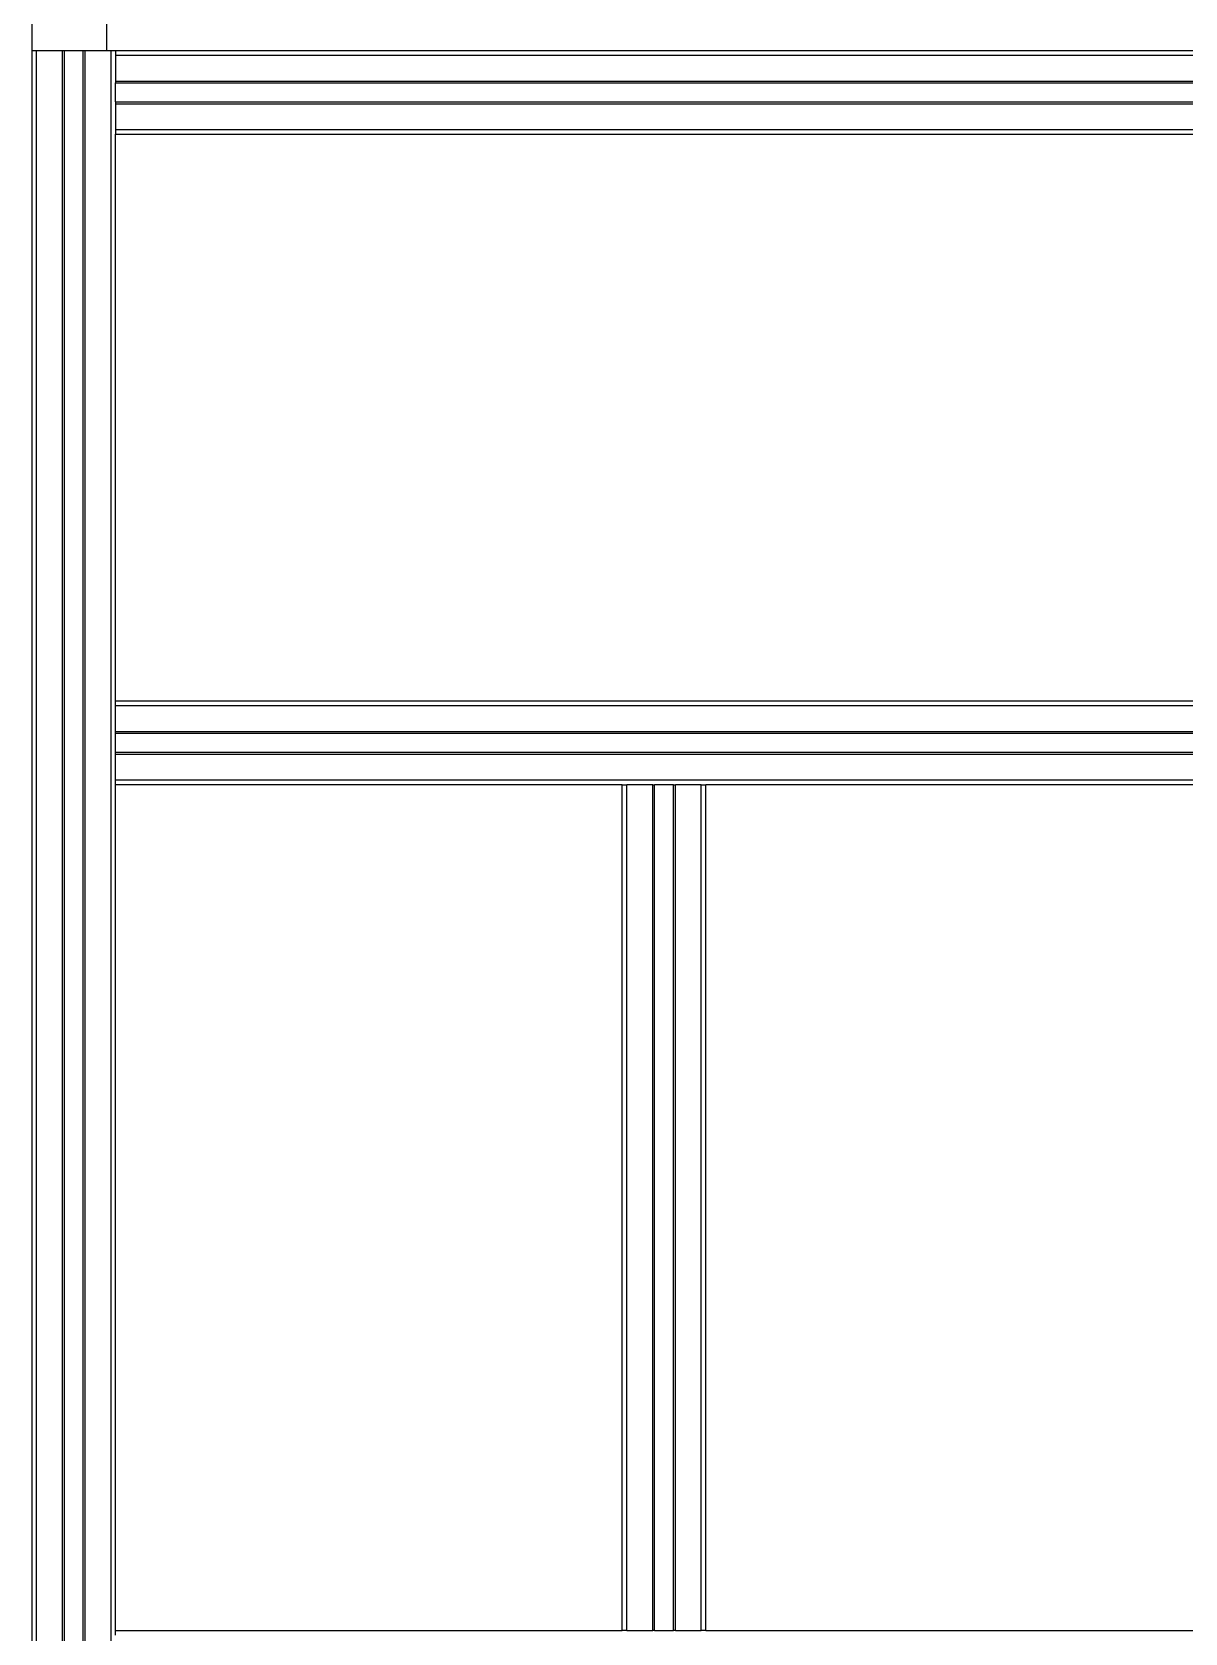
# Model space of a CAD drawing. Header units: millimetres. Extents: x 0 to 597, y 0 to 420.
# Drawn here: x 330.4 to 371.8, y 277.6 to 335.1 of the extents above; entities that cross this region are included whole.
import ezdxf

# ---------------------------------------------------------------- set-up
doc = ezdxf.new("R2010")
doc.units = ezdxf.units.MM

msp = doc.modelspace()

# ---------------------------------------------------------------- linework, layer by layer
at = {"color": 7, "linetype": 'Continuous', "lineweight": 25}
for p, q in [((333.074, 336.055), (333.074, 334.388)), ((330.407, 334.388), (330.407, 335.721)), ((330.407, 334.388), (330.574, 334.388)), ((330.407, 271.555), (330.407, 334.388)), ((330.574, 334.388), (331.501, 334.388)), ((331.501, 271.555), (331.501, 334.388)), ((331.501, 334.388), (331.567, 334.388)), ((331.567, 271.555), (331.567, 334.388)), ((331.567, 334.388), (332.247, 334.388)), ((332.247, 271.555), (332.247, 334.388)), ((332.247, 334.388), (332.314, 334.388)), ((332.314, 334.388), (333.241, 334.388)), ((332.314, 271.555), (332.314, 334.388)), ((333.241, 334.388), (333.407, 334.388)), ((333.407, 334.388), (418.074, 334.388)), ((333.407, 334.388), (333.407, 334.221)), ((333.407, 334.221), (418.074, 334.221)), ((333.407, 334.221), (333.407, 333.295)), ((333.407, 333.295), (418.074, 333.295)), ((333.407, 333.295), (333.407, 333.228)), ((333.407, 332.548), (333.407, 333.228)), ((333.407, 333.228), (418.074, 333.228)), ((333.407, 332.548), (418.074, 332.548)), ((333.407, 332.548), (333.407, 332.481)), ((333.407, 332.481), (418.074, 332.481)), ((333.407, 332.481), (333.407, 331.555)), ((333.407, 331.555), (418.074, 331.555)), ((333.407, 331.555), (333.407, 331.388)), ((333.407, 311.055), (333.407, 331.388)), ((333.407, 331.388), (418.074, 331.388)), ((418.074, 311.055), (333.407, 311.055)), ((333.407, 310.888), (333.407, 311.055)), ((418.074, 310.888), (333.407, 310.888)), ((333.407, 309.961), (333.407, 310.888)), ((418.074, 309.961), (333.407, 309.961)), ((333.407, 309.895), (333.407, 309.961)), ((418.074, 309.895), (333.407, 309.895)), ((333.407, 309.215), (333.407, 309.895)), ((418.074, 309.215), (333.407, 309.215)), ((333.407, 309.148), (333.407, 309.215)), ((418.074, 309.148), (333.407, 309.148)), ((333.407, 308.221), (333.407, 309.148)), ((418.074, 308.221), (333.407, 308.221)), ((333.407, 308.055), (333.407, 308.221)), ((351.574, 308.055), (333.407, 308.055)), ((333.407, 277.721), (333.407, 308.055)), ((351.574, 277.721), (351.574, 308.055)), ((351.574, 308.055), (351.741, 308.055)), ((351.741, 277.721), (351.741, 308.055)), ((352.667, 308.055), (351.741, 308.055)), ((352.667, 277.721), (352.667, 308.055)), ((352.667, 308.055), (352.734, 308.055)), ((352.734, 277.721), (352.734, 308.055)), ((353.414, 308.055), (352.734, 308.055)), ((353.414, 277.721), (353.414, 308.055)), ((353.414, 308.055), (353.481, 308.055)), ((353.481, 277.721), (353.481, 308.055)), ((354.407, 308.055), (353.481, 308.055)), ((354.407, 277.721), (354.407, 308.055)), ((354.407, 308.055), (354.574, 308.055)), ((354.574, 277.721), (354.574, 308.055)), ((396.907, 308.055), (354.574, 308.055)), ((333.407, 277.721), (351.574, 277.721)), ((333.407, 277.555), (333.407, 277.721)), ((351.741, 277.721), (351.574, 277.721)), ((351.741, 277.721), (352.667, 277.721)), ((352.734, 277.721), (352.667, 277.721)), ((352.734, 277.721), (353.414, 277.721)), ((353.481, 277.721), (353.414, 277.721)), ((353.481, 277.721), (354.407, 277.721)), ((354.574, 277.721), (354.407, 277.721)), ((354.574, 277.721), (396.907, 277.721))]:
    msp.add_line(p, q, dxfattribs=at)
at = {"color": 8, "linetype": 'Continuous', "lineweight": 25}
for p, q in [((330.574, 271.555), (330.574, 334.388)), ((333.241, 271.555), (333.241, 334.388))]:
    msp.add_line(p, q, dxfattribs=at)

doc.saveas('drawing.dxf')
